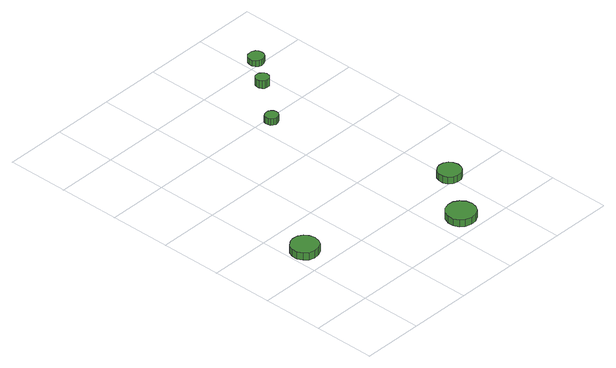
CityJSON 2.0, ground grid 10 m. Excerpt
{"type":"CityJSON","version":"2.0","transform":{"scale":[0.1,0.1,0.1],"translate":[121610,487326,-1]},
"CityObjects":{
"tree1":{"type":"SolitaryVegetationObject","attributes":{"function":"something"},"geometry":[{"type":"MultiSurface","lod":"1","boundaries":[[[0,1,2,3,4,5,6,7,8,9,10,11,12,13,14]],[[15,16,17,18,19,20,21,22,23,24,25,26,27,28,29]],[[0,29,28,1]],[[1,28,27,2]],[[2,27,26,3]],[[3,26,25,4]],[[4,25,24,5]],[[5,24,23,6]],[[6,23,22,7]],[[7,22,21,8]],[[8,21,20,9]],[[9,20,19,10]],[[10,19,18,11]],[[11,18,17,12]],[[12,17,16,13]],[[13,16,15,14]],[[14,15,29,0]]]}]},
"tree2":{"type":"SolitaryVegetationObject","attributes":{"function":"something"},"geometry":[{"type":"MultiSurface","lod":"1","boundaries":[[[30,31,32,33,34,35,36,37,38,39,40,41,42,43,44]],[[45,46,47,48,49,50,51,52,53,54,55,56,57,58,59]],[[30,59,58,31]],[[31,58,57,32]],[[32,57,56,33]],[[33,56,55,34]],[[34,55,54,35]],[[35,54,53,36]],[[36,53,52,37]],[[37,52,51,38]],[[38,51,50,39]],[[39,50,49,40]],[[40,49,48,41]],[[41,48,47,42]],[[42,47,46,43]],[[43,46,45,44]],[[44,45,59,30]]]}]},
"tree3":{"type":"SolitaryVegetationObject","attributes":{"function":"something"},"geometry":[{"type":"MultiSurface","lod":"1","boundaries":[[[60,61,62,63,64,65,66,67,68,69,70,71,72,73,74]],[[75,76,77,78,79,80,81,82,83,84,85,86,87,88,89]],[[60,89,88,61]],[[61,88,87,62]],[[62,87,86,63]],[[63,86,85,64]],[[64,85,84,65]],[[65,84,83,66]],[[66,83,82,67]],[[67,82,81,68]],[[68,81,80,69]],[[69,80,79,70]],[[70,79,78,71]],[[71,78,77,72]],[[72,77,76,73]],[[73,76,75,74]],[[74,75,89,60]]]}]},
"tree4":{"type":"SolitaryVegetationObject","attributes":{"function":"something"},"geometry":[{"type":"MultiSurface","lod":"1","boundaries":[[[90,91,92,93,94,95,96,97,98,99,100,101,102,103,104]],[[105,106,107,108,109,110,111,112,113,114,115,116,117,118,119]],[[90,119,118,91]],[[91,118,117,92]],[[92,117,116,93]],[[93,116,115,94]],[[94,115,114,95]],[[95,114,113,96]],[[96,113,112,97]],[[97,112,111,98]],[[98,111,110,99]],[[99,110,109,100]],[[100,109,108,101]],[[101,108,107,102]],[[102,107,106,103]],[[103,106,105,104]],[[104,105,119,90]]]}]},
"tree5":{"type":"SolitaryVegetationObject","attributes":{"function":"something"},"geometry":[{"type":"MultiSurface","lod":"1","boundaries":[[[120,121,122,123,124,125,126,127,128,129,130,131,132,133,134]],[[135,136,137,138,139,140,141,142,143,144,145,146,147,148,149]],[[120,149,148,121]],[[121,148,147,122]],[[122,147,146,123]],[[123,146,145,124]],[[124,145,144,125]],[[125,144,143,126]],[[126,143,142,127]],[[127,142,141,128]],[[128,141,140,129]],[[129,140,139,130]],[[130,139,138,131]],[[131,138,137,132]],[[132,137,136,133]],[[133,136,135,134]],[[134,135,149,120]]]}]},
"tree6":{"type":"SolitaryVegetationObject","attributes":{"function":"something"},"geometry":[{"type":"MultiSurface","lod":"1","boundaries":[[[150,151,152,153,154,155,156,157,158,159,160,161,162,163,164]],[[165,166,167,168,169,170,171,172,173,174,175,176,177,178,179]],[[150,179,178,151]],[[151,178,177,152]],[[152,177,176,153]],[[153,176,175,154]],[[154,175,174,155]],[[155,174,173,156]],[[156,173,172,157]],[[157,172,171,158]],[[158,171,170,159]],[[159,170,169,160]],[[160,169,168,161]],[[161,168,167,162]],[[162,167,166,163]],[[163,166,165,164]],[[164,165,179,150]]]}]}
},
"vertices":[
[47,142,20],[45,151,20],[40,158,20],[32,163,20],[23,164,20],[14,161,20],[7,155,20],[3,146,20],[3,137,20],[7,129,20],[14,122,20],[23,120,20],[32,121,20],[40,125,20],[45,133,20],[45,133,7],[40,125,7],[32,121,7],[23,120,7],[14,122,7],[7,129,7],[3,137,7],[3,146,7],[7,155,7],[14,161,7],[23,164,7],[32,163,7],[40,158,7],[45,151,7],[47,142,7],
[264,33,18],[262,43,18],[256,51,18],[248,56,18],[238,57,18],[228,54,18],[221,47,18],[217,38,18],[217,28,18],[221,19,18],[228,13,18],[238,10,18],[248,11,18],[256,16,18],[262,24,18],[262,24,6],[256,16,6],[248,11,6],[238,10,6],[228,13,6],[221,19,6],[217,28,6],[217,38,6],[221,47,6],[228,54,6],[238,57,6],[248,56,6],[256,51,6],[262,43,6],[264,33,6],
[321,113,18],[319,121,18],[315,127,18],[308,131,18],[300,132,18],[293,129,18],[287,124,18],[284,117,18],[284,109,18],[287,102,18],[293,97,18],[300,95,18],[308,95,18],[315,99,18],[319,105,18],[319,105,6],[315,99,6],[308,95,6],[300,95,6],[293,97,6],[287,102,6],[284,109,6],[284,117,6],[287,124,6],[293,129,6],[300,132,6],[308,131,6],[315,127,6],[319,121,6],[321,113,6],
[238,393,18],[237,397,18],[234,401,18],[230,403,18],[226,403,18],[222,402,18],[218,399,18],[217,395,18],[217,391,18],[218,387,18],[222,384,18],[226,382,18],[230,383,18],[234,385,18],[237,388,18],[237,388,7],[234,385,7],[230,383,7],[226,382,7],[222,384,7],[218,387,7],[217,391,7],[217,395,7],[218,399,7],[222,402,7],[226,403,7],[230,403,7],[234,401,7],[237,397,7],[238,393,7],
[294,463,21],[293,467,21],[290,470,21],[287,473,21],[282,473,21],[278,472,21],[275,469,21],[273,465,21],[273,460,21],[275,456,21],[278,453,21],[282,452,21],[287,452,21],[290,455,21],[293,458,21],[293,458,8],[290,455,8],[287,452,8],[282,452,8],[278,453,8],[275,456,8],[273,460,8],[273,465,8],[275,469,8],[278,472,8],[282,473,8],[287,473,8],[290,470,8],[293,467,8],[294,463,8],
[331,507,18],[330,512,18],[327,516,18],[322,519,18],[317,519,18],[312,518,18],[308,514,18],[306,509,18],[306,504,18],[308,499,18],[312,496,18],[317,494,18],[322,495,18],[327,498,18],[330,502,18],[330,502,8],[327,498,8],[322,495,8],[317,494,8],[312,496,8],[308,499,8],[306,504,8],[306,509,8],[308,514,8],[312,518,8],[317,519,8],[322,519,8],[327,516,8],[330,512,8],[331,507,8]
]}
